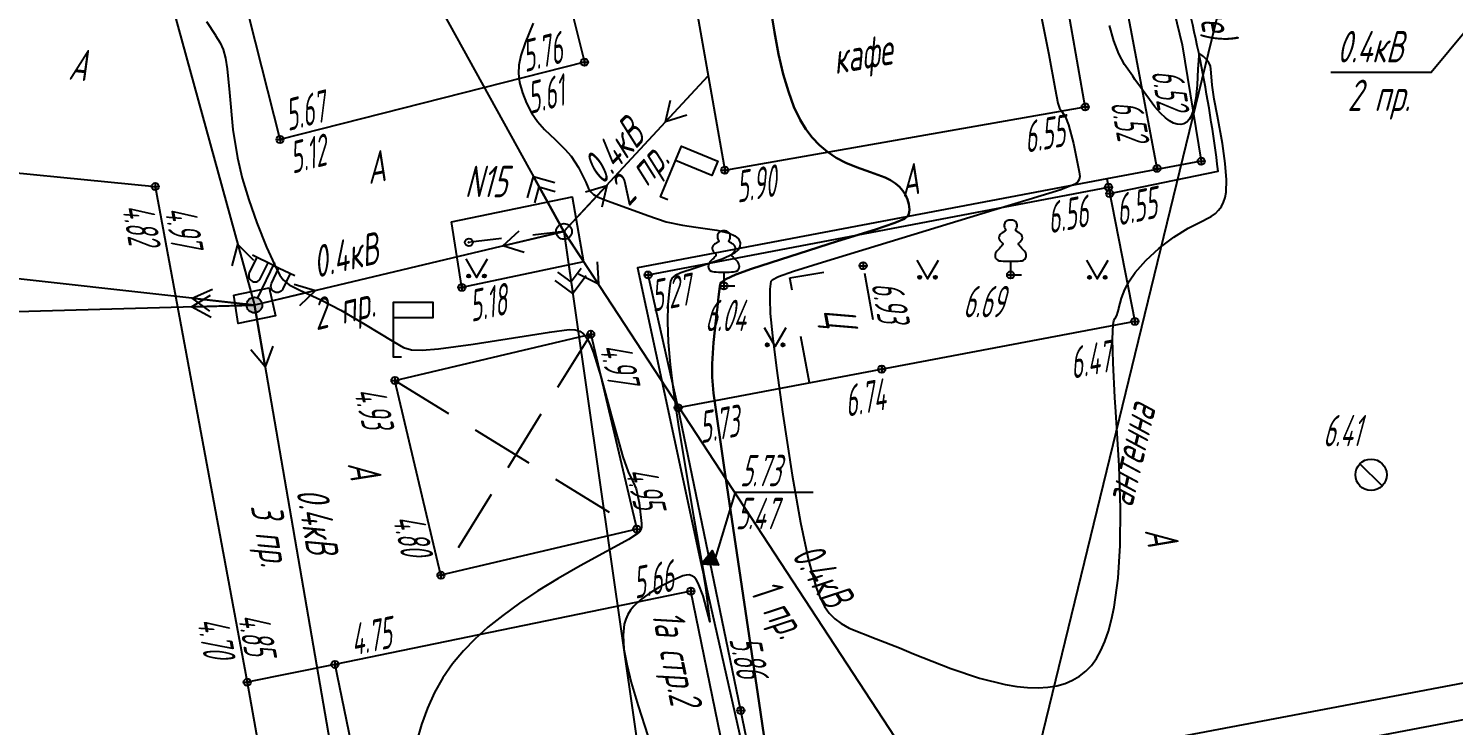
# Model space of a CAD drawing. Extents: x 1233805 to 1234355, y 654698 to 655114.
# Drawn here: x 1234054.18 to 1234099.55, y 654959.4 to 654981.59 of the extents above; entities that cross this region are included whole.
import ezdxf

# ---------------------------------------------------------------- set-up
doc = ezdxf.new("R2010")
doc.units = 0
for name, pattern in [('ИИDash_10_10', [2, 1, -1]), ('ИИDash_15_15', [3, 1.5, -1.5]), ('ИИDash_20_10', [3, 2, -1])]:
    doc.linetypes.add(name, pattern=pattern)
for name, color, linetype, lineweight in [('ИИ_ГОРИЗОНТАЛИ_ОСН', 32, 'Continuous', 25), ('ИИ_ГОРИЗОНТАЛИ_УТОЛЩ', 32, 'Continuous', 30), ('ИИ_ДОРОГИ_АД', 7, 'Continuous', 25), ('ИИ_КАБЕЛЬ_СВЯЗИ', 212, 'Continuous', 25), ('ИИ_ЛЭП_ВН', 250, 'Continuous', 25), ('ИИ_ЛЭП_НН', 250, 'Continuous', 25), ('ИИ_ОГРАДЫ', 7, 'Continuous', 25), ('ИИ_ОТМЕТКИ', 7, 'Continuous', 25), ('ИИ_СООРУЖЕНИЕ', 7, 'Continuous', 25), ('ИИ_СТРОЕНИЕ', 7, 'Continuous', 25), ('ИИ_ТРУБОПРОВОДЫ', 7, 'Continuous', 25), ('ИИ_УГОДЬЯ', 7, 'Continuous', 25), ('ИИ_ЭЛЕКТРОКАБЕЛЬ_НН', 240, 'Continuous', 25)]:
    doc.layers.add(name, color=color, linetype=linetype, lineweight=lineweight)
doc.styles.add('VNIPISIMPLEXCUR', font='simplex.shx', dxfattribs={"width": 0.8, "oblique": 15})
doc.styles.add('ГОСТ 2.304 КУРСИВ', font='cs_gost2304.shx', dxfattribs={"oblique": 15})
doc.linetypes.add('ИИ051193', pattern='A,4,-2,[22,3dservice.shx,S=1,R=0,X=0,Y=0],8,[22,3dservice.shx,S=1,R=180,X=0,Y=0],-2,4', length=20)
doc.linetypes.add('ИИ05133', pattern='A,4,[4,3dservice.shx,S=0.7,R=0,X=0,Y=0],4,-2', length=10)
doc.linetypes.add('ИИ052801П', pattern='A,2,[39,3dservice.shx,S=0.8,R=0,X=0,Y=0],2', length=4)
doc.linetypes.add('ИИ054742_3', pattern='A,2,-0.5,[4,3dservice.shx,S=1,R=0,X=0,Y=0],-0.5,2', length=5)

# ---------------------------------------------------------------- blocks, each defined once
blk = doc.blocks.new('ИИ053881')
at = {"color": 0, "linetype": 'Continuous', "lineweight": 25}
blk.add_lwpolyline([(0, 0.875), (0.129, 0.876), (0.342, 0.878), (0.479, 0.882), (0.614, 0.891), (0.726, 0.907), (0.816, 0.94), (0.906, 1), (0.956, 1.071), (0.983, 1.151), (0.991, 1.231), (0.986, 1.295), (0.963, 1.379), (0.932, 1.445), (0.884, 1.516), (0.798, 1.61), (0.719, 1.692), (0.646, 1.766), (0.575, 1.842), (0.536, 1.889), (0.511, 1.929), (0.501, 1.967), (0.504, 1.992), (0.518, 2.017), (0.545, 2.049), (0.608, 2.115), (0.679, 2.198), (0.732, 2.29), (0.745, 2.372), (0.736, 2.444), (0.709, 2.515), (0.672, 2.575), (0.633, 2.617), (0.596, 2.646), (0.548, 2.678), (0.495, 2.709), (0.408, 2.76), (0.363, 2.789), (0.336, 2.812), (0.324, 2.831), (0.321, 2.846), (0.325, 2.865), (0.335, 2.89), (0.353, 2.928), (0.372, 2.968), (0.4, 3.034), (0.413, 3.103), (0.412, 3.19), (0.398, 3.247), (0.363, 3.319), (0.32, 3.377), (0.284, 3.414), (0.246, 3.444), (0.181, 3.476), (0.125, 3.489), (0.07, 3.496), (0, 3.5), (-0.07, 3.496), (-0.125, 3.489), (-0.181, 3.476), (-0.246, 3.444), (-0.284, 3.414), (-0.32, 3.377), (-0.363, 3.319), (-0.398, 3.247), (-0.412, 3.19), (-0.413, 3.103), (-0.4, 3.034), (-0.372, 2.968), (-0.353, 2.928), (-0.335, 2.89), (-0.325, 2.865), (-0.321, 2.846), (-0.324, 2.831), (-0.336, 2.812), (-0.363, 2.789), (-0.408, 2.76), (-0.495, 2.709), (-0.548, 2.678), (-0.596, 2.646), (-0.633, 2.617), (-0.672, 2.575), (-0.709, 2.515), (-0.736, 2.444), (-0.745, 2.372), (-0.732, 2.29), (-0.679, 2.198), (-0.608, 2.115), (-0.545, 2.049), (-0.518, 2.017), (-0.504, 1.992), (-0.501, 1.967), (-0.511, 1.929), (-0.536, 1.889), (-0.575, 1.842), (-0.646, 1.766), (-0.719, 1.692), (-0.798, 1.61), (-0.884, 1.516), (-0.932, 1.445), (-0.963, 1.379), (-0.986, 1.295), (-0.991, 1.231), (-0.983, 1.151), (-0.956, 1.071), (-0.906, 1), (-0.816, 0.94), (-0.726, 0.907), (-0.614, 0.891), (-0.479, 0.882), (-0.342, 0.878), (-0.129, 0.876)], close=True, dxfattribs=at)
blk.add_lwpolyline([(0, 0.875), (0, 0), (0.7, 0)], dxfattribs=at)
blk = doc.blocks.new('ИИ05416')
at = {"linetype": 'Continuous', "lineweight": 25}
h = blk.add_hatch(color=0, dxfattribs=at)
edge = h.paths.add_edge_path()
edge.add_arc((-0.5, 0.1), 0.1, 0, 360)
h = blk.add_hatch(color=0, dxfattribs=at)
edge = h.paths.add_edge_path()
edge.add_arc((0.5, 0.1), 0.1, 0, 360)
at = {"color": 0, "linetype": 'Continuous', "lineweight": 25}
blk.add_lwpolyline([(-0.693, 1.2), (0, 0), (0.693, 1.2)], dxfattribs=at)
for centre in [(-0.5, 0.1), (0.5, 0.1)]:
    blk.add_circle(centre, 0.1, dxfattribs=at)
blk = doc.blocks.new('ИИ051081')
at = {"linetype": 'Continuous', "lineweight": 25}
blk.add_hatch(color=0, dxfattribs=at).paths.add_polyline_path([(-0.05, 0, 1), (0.05, 0, 1)])
at = {"color": 0, "linetype": 'Continuous', "lineweight": 25}
for radius in [0.5, 0.05]:
    blk.add_circle((0, 0), radius, dxfattribs=at)
blk = doc.blocks.new('ИИ051141')
at = {"color": 0, "linetype": 'Continuous', "lineweight": 25, "flags": 128}
for points in [[(3, 1), (4, 0), (3, -1)], [(0, 0), (4, 0)], [(2.5, 0.75), (3.25, 0), (2.5, -0.75)]]:
    blk.add_lwpolyline(points, dxfattribs=at)
blk = doc.blocks.new('ИИ0511014')
at = {"linetype": 'Continuous'}
h = blk.add_hatch(color=0, dxfattribs=at)
edge = h.paths.add_edge_path()
edge.add_arc((0, 0), 0.5, 0, 360)
at = {"color": 0, "linetype": 'Continuous', "flags": 128}
for points in [[(0, 2.806), (-1.5, 2.806)], [(-1.184, 2.806), (-1.184, 1.706), (-1.174, 1.617), (-1.144, 1.532), (-1.096, 1.456), (-1.033, 1.393), (-0.957, 1.345), (-0.873, 1.316), (-0.784, 1.306), (-0.695, 1.316), (-0.61, 1.345), (-0.534, 1.393), (-0.471, 1.456), (-0.423, 1.532), (-0.394, 1.617), (-0.384, 1.706), (-0.384, 2.806)], [(0, 0.5), (0, 3)], [(0, 2.806), (1.5, 2.806)], [(1.184, 2.806), (1.184, 1.706), (1.174, 1.617), (1.144, 1.532), (1.096, 1.456), (1.033, 1.393), (0.957, 1.345), (0.873, 1.316), (0.784, 1.306), (0.695, 1.316), (0.61, 1.345), (0.534, 1.393), (0.471, 1.456), (0.423, 1.532), (0.394, 1.617), (0.384, 1.706), (0.384, 2.806)]]:
    blk.add_lwpolyline(points, dxfattribs=at)
at = {"color": 0, "linetype": 'Continuous'}
blk.add_circle((0, 0), 0.5, dxfattribs=at)
blk = doc.blocks.new('ИИ051144')
at = {"color": 0, "linetype": 'Continuous', "lineweight": 25, "flags": 128}
for points in [[(4, 0), (0, 0)], [(2.775, 0.707), (4, 0), (2.775, -0.707)]]:
    blk.add_lwpolyline(points, dxfattribs=at)
blk = doc.blocks.new('ИИ052091')
at = {"color": 0, "linetype": 'Continuous', "lineweight": 25}
blk.add_lwpolyline([(0.5, 0), (0, 0), (0, 3.5), (2.5, 3.5), (2.5, 2.5), (0, 2.5)], dxfattribs=at)
blk = doc.blocks.new('ИИ051171')
at = {"color": 0, "linetype": 'Continuous', "lineweight": 25, "flags": 128}
blk.add_lwpolyline([(0.707, -0.707), (-0.707, 0.707)], dxfattribs=at)
at = {"color": 0, "linetype": 'Continuous', "lineweight": 25}
blk.add_circle((0, 0), 1, dxfattribs=at)
at = {"color": 0, "linetype": 'Continuous', "style": 'VNIPISIMPLEXCUR', "oblique": 15, "width": 0.8}
for tag, p in [('NUMBER', (1.7, -1)), ('HATCH', (1.7, -4.4)), ('HEIGHT', (1.7, -7.8)), ('TOP1', (1.7, -11.2)), ('TOP2', (1.7, -14.6)), ('TOP3', (1.7, -18)), ('TOP4', (1.7, -21.4)), ('TOP5', (1.7, -24.8)), ('BOTTOM', (1.7, -28.2))]:
    blk.add_attdef(tag, p, '', height=2, dxfattribs=at)
blk = doc.blocks.new('PICKET')
at = {"color": 0, "linetype": 'Continuous', "lineweight": 25}
for p, q in [((-0.23, 0), (0.23, 0)), ((0, 0.23), (0, -0.23))]:
    blk.add_line(p, q, dxfattribs=at)
blk.add_circle((0, 0), 0.23, dxfattribs=at)
at = {"color": 0, "linetype": 'Continuous', "style": 'VNIPISIMPLEXCUR', "oblique": 15, "width": 0.8}
blk.add_attdef('OTMETKA', (1.25, 0.3), '', height=2, dxfattribs=at)
at = {"color": 8, "linetype": 'Continuous', "style": 'VNIPISIMPLEXCUR', "oblique": 15, "width": 0.8, "flags": 1}
blk.add_attdef('NOMER', (1.25, -2.7), '', height=2, dxfattribs=at)
blk = doc.blocks.new('ИИ05280')
at = {"linetype": 'Continuous'}
blk.add_hatch(color=0, dxfattribs=at).paths.add_polyline_path([(0.5, 1), (-0.531, 1), (0, 0)])
at = {"color": 0, "linetype": 'Continuous'}
blk.add_lwpolyline([(0, 0), (-0.531, 1), (0.5, 1), (0, 0)], dxfattribs=at)
at = {"color": 0, "linetype": 'Continuous', "style": 'VNIPISIMPLEXCUR', "oblique": 15, "width": 0.8}
for tag, p in [('TOP', (1.705, 4.427)), ('FOUNDATION', (1.705, 0.998))]:
    blk.add_attdef(tag, p, '', height=2, dxfattribs=at)
blk = doc.blocks.new('*U189')
at = {"color": 0, "linetype": 'ByBlock', "lineweight": -2}
for points in [[(0, 0), (1.29, 4.184)], [(1.29, 4.184), (6.235, 4.184)]]:
    blk.add_lwpolyline(points, dxfattribs=at)

msp = doc.modelspace()

# ---------------------------------------------------------------- linework, layer by layer
at = {"layer": 'ИИ_ГОРИЗОНТАЛИ_ОСН', "flags": 128}
for points, elevation in [([(1234085.656, 654985.789), (1234086.664, 654980.758), (1234086.869, 654979.654), (1234086.953, 654979.212), (1234087.003, 654979.048), (1234087.075, 654978.943), (1234087.192, 654978.767), (1234087.29, 654978.523), (1234087.444, 654977.925), (1234087.624, 654977.02), (1234087.645, 654976.869), (1234087.631, 654976.776), (1234087.577, 654976.697), (1234087.473, 654976.624), (1234087.05, 654976.453), (1234086.037, 654976.138), (1234084.912, 654975.798), (1234079.458, 654974.139), (1234078.528, 654973.845), (1234078.052, 654973.677), (1234077.851, 654973.572), (1234077.815, 654973.528), (1234077.801, 654973.467), (1234077.801, 654973.466), (1234077.799, 654973.452), (1234077.784, 654973.285), (1234077.776, 654972.983), (1234077.795, 654972.51), (1234077.862, 654971.805), (1234077.99, 654970.773), (1234078.195, 654969.304), (1234078.195, 654969.304), (1234078.488, 654967.37), (1234078.754, 654965.855), (1234079.01, 654964.66), (1234079.255, 654963.793), (1234079.384, 654963.457), (1234079.52, 654963.189), (1234079.672, 654962.971), (1234079.849, 654962.79), (1234080.053, 654962.64), (1234080.309, 654962.499), (1234081.162, 654962.152), (1234081.906, 654961.864), (1234082.357, 654961.68), (1234083.546, 654961.209), (1234084.459, 654960.902), (1234085.273, 654960.698), (1234085.642, 654960.637), (1234085.988, 654960.601), (1234086.319, 654960.593), (1234086.628, 654960.612), (1234086.914, 654960.658), (1234087.179, 654960.733), (1234087.421, 654960.835), (1234087.641, 654960.965), (1234087.84, 654961.122), (1234088.017, 654961.308), (1234088.176, 654961.527), (1234088.32, 654961.782), (1234088.449, 654962.073), (1234088.564, 654962.401), (1234088.663, 654962.766), (1234088.748, 654963.167), (1234088.873, 654964.081), (1234088.939, 654965.123), (1234088.949, 654966.319), (1234088.905, 654967.664), (1234088.799, 654969.381), (1234088.768, 654969.842), (1234088.706, 654970.937), (1234088.686, 654971.711), (1234088.706, 654972.164), (1234088.73, 654972.282), (1234088.769, 654972.348), (1234088.77, 654972.349), (1234088.833, 654972.448), (1234088.889, 654972.666), (1234088.893, 654972.682), (1234088.974, 654972.997), (1234089.083, 654973.278), (1234089.229, 654973.553), (1234089.414, 654973.819), (1234089.751, 654974.2), (1234090.176, 654974.59), (1234090.642, 654974.945), (1234091.098, 654975.228), (1234091.436, 654975.396), (1234091.834, 654975.605), (1234091.964, 654975.699), (1234092.07, 654975.801), (1234092.158, 654975.919), (1234092.226, 654976.054), (1234092.275, 654976.206), (1234092.307, 654976.379), (1234092.321, 654976.773), (1234092.282, 654977.288), (1234092.191, 654977.922), (1234092.032, 654978.794), (1234091.932, 654979.331), (1234091.865, 654979.786), (1234091.835, 654980.176), (1234091.806, 654980.399), (1234091.758, 654980.495), (1234091.683, 654980.596), (1234091.587, 654980.694), (1234091.499, 654980.758), (1234091.456, 654980.766), (1234091.434, 654980.727), (1234091.415, 654980.416), (1234091.412, 654980.307), (1234091.389, 654979.784), (1234091.346, 654979.366), (1234091.283, 654979.035), (1234091.198, 654978.795), (1234091.132, 654978.685), (1234091.053, 654978.604), (1234090.962, 654978.552), (1234090.861, 654978.53), (1234090.749, 654978.538), (1234090.63, 654978.576), (1234090.504, 654978.644), (1234090.375, 654978.74), (1234090.214, 654978.893), (1234090.038, 654979.096), (1234089.58, 654979.719), (1234089.404, 654979.967), (1234089.335, 654980.063), (1234089.075, 654980.442), (1234088.893, 654980.782), (1234088.733, 654981.188), (1234088.591, 654981.679)], 6.5), ([(1234059.849, 654981.806), (1234060.126, 654981.371), (1234060.132, 654981.362), (1234060.277, 654981.132), (1234060.373, 654980.912), (1234060.448, 654980.638), (1234060.505, 654980.297), (1234060.574, 654979.547), (1234060.685, 654978.374), (1234060.83, 654977.467), (1234060.983, 654976.824), (1234061.189, 654976.134), (1234061.446, 654975.402), (1234061.756, 654974.625), (1234062.068, 654973.932), (1234062.182, 654973.729), (1234062.288, 654973.584), (1234062.472, 654973.427), (1234062.815, 654973.259), (1234062.818, 654973.258), (1234063.489, 654972.943), (1234064.116, 654972.615), (1234064.844, 654972.195), (1234065.805, 654971.61), (1234065.807, 654971.609), (1234066.12, 654971.433), (1234066.371, 654971.359), (1234066.709, 654971.345), (1234067.231, 654971.389), (1234068.338, 654971.541), (1234070.161, 654971.827), (1234070.76, 654971.922), (1234071.396, 654972), (1234071.581, 654971.989), (1234071.726, 654971.945), (1234071.848, 654971.861), (1234071.955, 654971.728), (1234072.055, 654971.535), (1234072.163, 654971.256), (1234072.396, 654970.509), (1234072.742, 654969.249), (1234073.104, 654967.946), (1234073.271, 654967.467), (1234073.431, 654967.144), (1234073.529, 654966.934), (1234073.62, 654966.48), (1234073.69, 654965.824), (1234073.692, 654965.711), (1234073.675, 654965.635), (1234073.634, 654965.566), (1234073.561, 654965.496), (1234073.277, 654965.313), (1234072.6, 654964.944), (1234072.577, 654964.932), (1234071.737, 654964.475), (1234071.041, 654964.075), (1234070.398, 654963.679), (1234069.814, 654963.291), (1234069.28, 654962.903), (1234068.803, 654962.521), (1234068.384, 654962.144), (1234068.022, 654961.773), (1234067.678, 654961.357), (1234067.372, 654960.913), (1234067.104, 654960.443), (1234066.875, 654959.946), (1234066.686, 654959.424), (1234066.535, 654958.877)], 5), ([(1234070.246, 654981.757), (1234069.988, 654981.128), (1234069.855, 654980.731), (1234069.787, 654980.422), (1234069.774, 654980.153), (1234069.813, 654979.867), (1234069.905, 654979.533), (1234070.034, 654979.206), (1234070.196, 654978.902), (1234070.386, 654978.627), (1234070.608, 654978.374), (1234070.943, 654978.047), (1234071.251, 654977.745), (1234071.452, 654977.519), (1234071.69, 654977.163), (1234071.918, 654976.695), (1234072, 654976.515), (1234072.079, 654976.384), (1234072.167, 654976.298), (1234072.291, 654976.229), (1234072.529, 654976.136), (1234073.899, 654975.628), (1234074.483, 654975.431), (1234074.998, 654975.322), (1234075.424, 654975.261), (1234076.09, 654975.162), (1234076.482, 654975.068), (1234076.666, 654974.985), (1234076.785, 654974.885), (1234076.837, 654974.766), (1234076.821, 654974.632), (1234076.761, 654974.528), (1234076.657, 654974.435), (1234076.495, 654974.343), (1234076.26, 654974.243), (1234075.37, 654973.94), (1234074.95, 654973.803), (1234074.761, 654973.727), (1234074.669, 654973.653), (1234074.621, 654973.543), (1234074.585, 654973.317), (1234074.536, 654972.799), (1234074.524, 654972.242), (1234074.547, 654971.603), (1234074.607, 654970.887), (1234074.713, 654970.007), (1234074.871, 654968.913), (1234075.347, 654966.06), (1234075.681, 654964.218), (1234075.785, 654963.687), (1234075.798, 654963.623), (1234075.801, 654963.605), (1234075.802, 654963.6), (1234075.803, 654963.597)], 5.5), ([(1234075.673, 654964.169), (1234075.727, 654963.791), (1234075.868, 654962.695), (1234075.823, 654962.873), (1234075.655, 654963.527), (1234075.502, 654963.932), (1234075.438, 654964.039), (1234075.369, 654964.116), (1234075.294, 654964.165), (1234075.211, 654964.188), (1234075.119, 654964.187), (1234075.011, 654964.162), (1234074.7, 654964.027), (1234074.281, 654963.81), (1234073.938, 654963.601), (1234073.66, 654963.396), (1234073.447, 654963.195), (1234073.341, 654963.063), (1234073.256, 654962.926), (1234073.192, 654962.78), (1234073.145, 654962.623), (1234073.106, 654962.267), (1234073.136, 654961.831), (1234073.222, 654961.348), (1234073.368, 654960.76), (1234073.585, 654960.026), (1234073.895, 654959.068)], 5.5)]:
    msp.add_lwpolyline(points, dxfattribs=dict(at, elevation=elevation))
at = {"layer": 'ИИ_ГОРИЗОНТАЛИ_УТОЛЩ', "elevation": 6, "flags": 128}
msp.add_lwpolyline([(1234077.805, 654982.241), (1234077.924, 654981.466), (1234078.056, 654980.768), (1234078.205, 654980.135), (1234078.369, 654979.576), (1234078.547, 654979.092), (1234078.741, 654978.683), (1234078.922, 654978.383), (1234079.128, 654978.112), (1234079.358, 654977.871), (1234079.614, 654977.657), (1234079.89, 654977.473), (1234080.196, 654977.311), (1234080.535, 654977.167), (1234080.98, 654977.012), (1234081.447, 654976.842), (1234081.623, 654976.755), (1234081.777, 654976.655), (1234081.908, 654976.544), (1234082.017, 654976.422), (1234082.103, 654976.289), (1234082.166, 654976.145), (1234082.206, 654975.991), (1234082.223, 654975.826), (1234082.219, 654975.724), (1234082.195, 654975.651), (1234082.145, 654975.588), (1234082.063, 654975.529), (1234081.761, 654975.395), (1234081.148, 654975.19), (1234079.934, 654974.811), (1234077.198, 654973.939), (1234076.694, 654973.753), (1234076.381, 654973.61), (1234076.23, 654973.498), (1234076.198, 654973.444), (1234076.184, 654973.375), (1234076.147, 654973.048), (1234076.099, 654972.623), (1234076.094, 654972.578), (1234075.991, 654971.59), (1234075.943, 654970.906), (1234075.943, 654970.489), (1234075.989, 654969.976), (1234076.333, 654967.534), (1234077.439, 654960.11), (1234077.795, 654957.726)], dxfattribs=at)
at = {"layer": 'ИИ_ДОРОГИ_АД', "flags": 128}
for points in [[(1234090.109, 654977.133), (1234087.279, 654992.164), (1234072.975, 654989.428), (1234071.765, 654988.75), (1234070.79, 654987.406), (1234070.511, 654986), (1234071.876, 654980.513), (1234062.184, 654978.053), (1234061.217, 654981.9), (1234060.658, 654982.648), (1234059.954, 654983.292), (1234059.017, 654983.836), (1234058.092, 654984.212), (1234057.148, 654984.454), (1234054.288, 654984.002), (1234052.478, 654983.032)], [(1234051.313, 654977.24), (1234058.212, 654976.553), (1234061.141, 654960.773), (1234062.243, 654954.57), (1234064.724, 654941.599), (1234069.302, 654917.002)], [(1234063.933, 654961.34), (1234061.141, 654960.773)]]:
    msp.add_lwpolyline(points, dxfattribs=at)
for points in [[(1234067.642, 654975.43), (1234071.487, 654976.231), (1234071.852, 654974.16), (1234067.975, 654973.345)], [(1234060.711, 654973.097), (1234061.84, 654973.33), (1234062.044, 654972.435), (1234060.848, 654972.192)]]:
    msp.add_lwpolyline(points, close=True, dxfattribs=at)
at = {"layer": 'ИИ_ДОРОГИ_АД', "linetype": 'ИИDash_15_15', "flags": 128}
msp.add_lwpolyline([(1234079.047, 654970.305), (1234078.417, 654973.646), (1234080.749, 654974.034), (1234081.341, 654970.739)], dxfattribs=at)
at = {"layer": 'ИИ_КАБЕЛЬ_СВЯЗИ', "linetype": 'ИИ05133', "flags": 128}
msp.add_lwpolyline([(1234109.138, 655093.38), (1234134.289, 654966.125), (1234093.444, 654958.357)], dxfattribs=at)
at = {"layer": 'ИИ_ЛЭП_ВН', "elevation": -11.67, "flags": 128}
msp.add_lwpolyline([(1234018.974, 655086.689), (1234017.695, 655058.052), (1234015.433, 655015.566), (1234050.337, 655012.908), (1234071.226, 654975.124), (1234078.323, 654925.625), (1234104.321, 654887.734)], dxfattribs=at)
at = {"layer": 'ИИ_ЛЭП_ВН', "linetype": 'ИИDash_10_10', "elevation": -11.67, "flags": 128}
msp.add_lwpolyline([(1234071.226, 654975.124), (1234068.198, 654974.777)], dxfattribs=at)
at = {"layer": 'ИИ_ЛЭП_НН', "elevation": -11.67, "flags": 128}
for points in [[(1234050.337, 655012.908), (1234061.37, 654972.781)], [(1234071.226, 654975.124), (1234075.818, 654980.08)], [(1234061.37, 654972.781), (1234030.227, 654976.243), (1234018.559, 654935.947), (1234028.293, 654912.019), (1234049.686, 654891.724), (1234060.293, 654840.339)], [(1234071.226, 654975.124), (1234061.37, 654972.781)], [(1234071.226, 654975.124), (1234085.02, 654954.048)], [(1234061.37, 654972.781), (1234027.305, 654971.825), (1234018.559, 654935.947)], [(1234061.37, 654972.781), (1234066.385, 654943.719), (1234071.329, 654914.814), (1234077.199, 654872.039), (1234085.76, 654846.358), (1234090.839, 654812.015), (1234093.371, 654773.568), (1234096.033, 654741.241), (1234098.037, 654708.982), (1234098.255, 654706.63)]]:
    msp.add_lwpolyline(points, dxfattribs=at)
at = {"layer": 'ИИ_ЛЭП_НН'}
msp.add_lwpolyline([(1234100.608, 654982.322), (1234098.84, 654980.19), (1234095.642, 654980.19)], dxfattribs=at)
at = {"layer": 'ИИ_ОГРАДЫ', "linetype": 'ИИ054742_3', "flags": 128}
msp.add_lwpolyline([(1234074.86, 654969.514), (1234073.904, 654973.739), (1234088.562, 654976.531), (1234089.402, 654972.262)], close=True, dxfattribs=at)
msp.add_lwpolyline([(1234095.177, 654920.642), (1234092.431, 654920.045), (1234084.571, 654922.567), (1234074.86, 654969.514)], dxfattribs=at)
at = {"layer": 'ИИ_СООРУЖЕНИЕ', "elevation": -11.67, "flags": 128}
msp.add_lwpolyline([(1234095.587, 654996.616), (1234084.342, 654950.43)], dxfattribs=at)
at = {"layer": 'ИИ_СООРУЖЕНИЕ', "flags": 128}
msp.add_lwpolyline([(1234088.655, 654991.495), (1234089.875, 654984.331), (1234090.218, 654983.924), (1234090.911, 654981.067), (1234091.515, 654977.36), (1234088.509, 654976.804), (1234088.601, 654976.33), (1234092.055, 654977.046, 0.036725), (1234090.642, 654984.098), (1234090.229, 654984.548), (1234089.071, 654991.574)], format="xyb", close=True, dxfattribs=at)
at = {"layer": 'ИИ_СООРУЖЕНИЕ', "linetype": 'ИИ052801П', "flags": 128}
msp.add_lwpolyline([(1234088.509, 654976.804), (1234073.571, 654973.962), (1234075.591, 654964.53), (1234077.54, 654955.941), (1234080.874, 654938.572), (1234084.345, 654922.404), (1234085.952, 654921.789), (1234092.434, 654919.781), (1234095.244, 654920.427)], dxfattribs=at)
at = {"layer": 'ИИ_СООРУЖЕНИЕ'}
msp.add_lwpolyline([(1234065.845, 654970.38), (1234072.076, 654971.851), (1234073.541, 654965.651), (1234067.309, 654964.179)], close=True, dxfattribs=at)
at = {"layer": 'ИИ_СООРУЖЕНИЕ', "linetype": 'ИИDash_20_10'}
for points in [[(1234072.076, 654971.851), (1234067.309, 654964.179)], [(1234065.845, 654970.38), (1234073.541, 654965.651)]]:
    msp.add_lwpolyline(points, dxfattribs=at)
at = {"layer": 'ИИ_СТРОЕНИЕ'}
for points in [[(1234074.928, 654985.155), (1234076.345, 654977.074), (1234087.822, 654979.087), (1234086.404, 654987.168)], [(1234063.933, 654961.34), (1234064.961, 654956.341), (1234065.521, 654953.619), (1234067.369, 654944.631), (1234072.835, 654945.755), (1234071.293, 654953.25), (1234077.158, 654954.456), (1234075.263, 654963.671)]]:
    msp.add_lwpolyline(points, close=True, dxfattribs=at)
at = {"layer": 'ИИ_ЭЛЕКТРОКАБЕЛЬ_НН', "linetype": 'ИИ051193', "flags": 128}
msp.add_lwpolyline([(1234104.61, 654961.649), (1234100.861, 654960.938), (1234079.852, 654956.955), (1234081.572, 654952.353), (1234084.28, 654952.888), (1234085.233, 654953.068)], dxfattribs=at)

# ---------------------------------------------------------------- block references
at = {"layer": 'ИИ_ДОРОГИ_АД', "xscale": 0.5, "yscale": 0.5, "zscale": 0.5, "rotation": 337.6420195698519}
msp.add_blockref('ИИ052091', (1234074.303, 654976.223, -11.67), dxfattribs=at)
at = {"layer": 'ИИ_ДОРОГИ_АД', "xscale": 0.5, "yscale": 0.5, "zscale": 0.5}
msp.add_blockref('ИИ052091', (1234065.802, 654971.125, -11.67), dxfattribs=at)
at = {"layer": 'ИИ_ЛЭП_ВН'}
for xscale, yscale, zscale, rotation in [(0.4999999999999998, 0.4999999999999998, 0.4999999999999998, 118.9361718505442), (0.5, 0.5, 0.5, 278.1596250579025)]:
    msp.add_blockref('ИИ051141', (1234071.226, 654975.124, -11.67), dxfattribs=dict(at, xscale=xscale, yscale=yscale, zscale=zscale, rotation=rotation))
for p, xscale, yscale, zscale in [((1234071.226, 654975.124, -11.67), 0.5, 0.5, 0.5), ((1234068.198, 654974.777, -11.67), 0.25, 0.25, 0.25)]:
    msp.add_blockref('ИИ051081', p, dxfattribs=dict(at, xscale=xscale, yscale=yscale, zscale=zscale))
at = {"layer": 'ИИ_ЛЭП_НН'}
for name, p, xscale, yscale, zscale, rotation in [('ИИ051144', (1234075.818, 654980.08, -11.67), 0.4999999999999994, 0.4999999999999994, 0.4999999999999994, 227.1816602242042), ('ИИ051144', (1234071.226, 654975.124, -11.67), 0.4999999999999996, 0.4999999999999996, 0.4999999999999996, 47.1816602226497), ('ИИ051144', (1234071.226, 654975.124, -11.67), 0.4999999999999996, 0.4999999999999996, 0.4999999999999996, 193.3712489200963), ('ИИ051144', (1234071.226, 654975.124, -11.67), 0.4999999999999996, 0.4999999999999996, 0.4999999999999996, 303.2036416909903), ('ИИ051144', (1234061.37, 654972.781, -11.67), 0.4999999999999992, 0.4999999999999992, 0.4999999999999992, 105.3740579360179), ('ИИ0511014', (1234061.37, 654972.781, -11.67), 0.4999999999999997, 0.4999999999999997, 0.4999999999999997, 334.2678646411452), ('ИИ051144', (1234061.37, 654972.781, -11.67), 0.4999999999999992, 0.4999999999999992, 0.4999999999999992, 173.6571965145211), ('ИИ051144', (1234061.37, 654972.781, -11.67), 0.4999999999999996, 0.4999999999999996, 0.4999999999999996, 13.3712489213775), ('ИИ051144', (1234061.37, 654972.781, -11.67), 0.4999999999999997, 0.4999999999999997, 0.4999999999999997, 181.6079065303794), ('ИИ051144', (1234061.37, 654972.781, -11.67), 0.4999999999999992, 0.4999999999999992, 0.4999999999999992, 279.7905067464928)]:
    msp.add_blockref(name, p, dxfattribs=dict(at, xscale=xscale, yscale=yscale, zscale=zscale, rotation=rotation))
at = {"layer": 'ИИ_ОТМЕТКИ'}
ref = msp.add_blockref('PICKET', (1234071.876, 654980.513, 5.608), dxfattribs=dict(at, xscale=0.5, yscale=0.5, zscale=0.5))
ref.add_attrib('OTMETKA', '5.61', (1234070.153, 654978.861, 5.608), dxfattribs={"layer": '0', "color": 0, "linetype": 'Continuous', "height": 1, "rotation": 14.2407, "style": 'ГОСТ 2.304 КУРСИВ', "oblique": 15, "width": 0.65})
ref = msp.add_blockref('PICKET', (1234091.515, 654977.36, 6.518), dxfattribs=dict(at, xscale=0.5, yscale=0.5, zscale=0.5))
ref.add_attrib('OTMETKA', '6.52', (1234089.927, 654980.214, 6.518), dxfattribs={"layer": '0', "color": 0, "linetype": 'Continuous', "height": 1, "rotation": 279.2479, "style": 'ГОСТ 2.304 КУРСИВ', "oblique": 15, "width": 0.65})
ref = msp.add_blockref('PICKET', (1234087.822, 654979.087, 6.546), dxfattribs=dict(at, xscale=0.5, yscale=0.5, zscale=0.5))
ref.add_attrib('OTMETKA', '6.55', (1234085.938, 654977.622, 6.546), dxfattribs={"layer": '0', "color": 0, "linetype": 'Continuous', "height": 1, "rotation": 9.9495, "style": 'ГОСТ 2.304 КУРСИВ', "oblique": 15, "width": 0.65})
ref = msp.add_blockref('PICKET', (1234090.109, 654977.133, 6.524), dxfattribs=dict(at, xscale=0.5, yscale=0.5, zscale=0.5))
ref.add_attrib('OTMETKA', '6.52', (1234088.625, 654979.213, 6.524), dxfattribs={"layer": '0', "color": 0, "linetype": 'Continuous', "height": 1, "rotation": 280.6639, "style": 'ГОСТ 2.304 КУРСИВ', "oblique": 15, "width": 0.65})
ref = msp.add_blockref('PICKET', (1234062.184, 654978.053, 5.118), dxfattribs=dict(at, xscale=0.5, yscale=0.5, zscale=0.5))
ref.add_attrib('OTMETKA', '5.12', (1234062.588, 654976.958, 5.118), dxfattribs={"layer": '0', "color": 0, "linetype": 'Continuous', "height": 1, "rotation": 14.2407, "style": 'ГОСТ 2.304 КУРСИВ', "oblique": 15, "width": 0.65})
ref = msp.add_blockref('PICKET', (1234076.345, 654977.074, 5.895), dxfattribs=dict(at, xscale=0.5, yscale=0.5, zscale=0.5))
ref.add_attrib('OTMETKA', '5.90', (1234076.757, 654976.036, 5.895), dxfattribs={"layer": '0', "color": 0, "linetype": 'Continuous', "height": 1, "rotation": 9.9495, "style": 'ГОСТ 2.304 КУРСИВ', "oblique": 15, "width": 0.65})
ref = msp.add_blockref('PICKET', (1234058.212, 654976.553, 4.816), dxfattribs=dict(at, xscale=0.5, yscale=0.5, zscale=0.5))
ref.add_attrib('OTMETKA', '4.82', (1234057.144, 654975.922, 4.816), dxfattribs={"layer": '0', "color": 0, "linetype": 'Continuous', "height": 1, "rotation": 280.5155, "style": 'ГОСТ 2.304 КУРСИВ', "oblique": 15, "width": 0.65})
ref = msp.add_blockref('PICKET', (1234088.562, 654976.531, 6.558), dxfattribs=dict(at, xscale=0.5, yscale=0.5, zscale=0.5))
ref.add_attrib('OTMETKA', '6.56', (1234086.684, 654975.052, 6.558), dxfattribs={"layer": '0', "color": 0, "linetype": 'Continuous', "height": 1, "rotation": 10.7834, "style": 'ГОСТ 2.304 КУРСИВ', "oblique": 15, "width": 0.65})
ref = msp.add_blockref('PICKET', (1234088.601, 654976.33, 6.551), dxfattribs=dict(at, xscale=0.5, yscale=0.5, zscale=0.5))
ref.add_attrib('OTMETKA', '6.55', (1234088.882, 654975.303, 6.551), dxfattribs={"layer": '0', "color": 0, "linetype": 'Continuous', "height": 1, "rotation": 11.7146, "style": 'ГОСТ 2.304 КУРСИВ', "oblique": 15, "width": 0.65})
ref = msp.add_blockref('PICKET', (1234080.749, 654974.034, 6.926), dxfattribs=dict(at, xscale=0.5, yscale=0.5, zscale=0.5))
ref.add_attrib('OTMETKA', '6.93', (1234081.007, 654973.445, 6.926), dxfattribs={"layer": '0', "color": 0, "linetype": 'Continuous', "height": 1, "rotation": 280.1963, "style": 'ГОСТ 2.304 КУРСИВ', "oblique": 15, "width": 0.65})
ref = msp.add_blockref('PICKET', (1234073.904, 654973.739, 5.274), dxfattribs=dict(at, xscale=0.5, yscale=0.5, zscale=0.5))
ref.add_attrib('OTMETKA', '5.27', (1234074.061, 654972.562, 5.274), dxfattribs={"layer": '0', "color": 0, "linetype": 'Continuous', "height": 1, "rotation": 10.7834, "style": 'ГОСТ 2.304 КУРСИВ', "oblique": 15, "width": 0.65})
ref = msp.add_blockref('PICKET', (1234085.447, 654973.739, 6.685), dxfattribs=dict(at, xscale=0.5, yscale=0.5, zscale=0.5))
ref.add_attrib('OTMETKA', '6.69', (1234083.929, 654972.392, 6.685), dxfattribs={"layer": '0', "color": 0, "linetype": 'Continuous', "height": 1, "style": 'ГОСТ 2.304 КУРСИВ', "oblique": 15, "width": 0.65})
ref = msp.add_blockref('PICKET', (1234067.975, 654973.345, 5.176), dxfattribs=dict(at, xscale=0.5, yscale=0.5, zscale=0.5))
ref.add_attrib('OTMETKA', '5.18', (1234068.283, 654972.242, 5.176), dxfattribs={"layer": '0', "color": 0, "linetype": 'Continuous', "height": 1, "rotation": 11.8692, "style": 'ГОСТ 2.304 КУРСИВ', "oblique": 15, "width": 0.65})
ref = msp.add_blockref('PICKET', (1234076.315, 654973.394, 6.038), dxfattribs=dict(at, xscale=0.5, yscale=0.5, zscale=0.5))
ref.add_attrib('OTMETKA', '6.04', (1234075.708, 654971.95, 6.038), dxfattribs={"layer": '0', "color": 0, "linetype": 'Continuous', "height": 1, "style": 'ГОСТ 2.304 КУРСИВ', "oblique": 15, "width": 0.65})
ref = msp.add_blockref('PICKET', (1234089.402, 654972.262, 6.471), dxfattribs=dict(at, xscale=0.5, yscale=0.5, zscale=0.5))
ref.add_attrib('OTMETKA', '6.47', (1234087.407, 654970.427, 6.471), dxfattribs={"layer": '0', "color": 0, "linetype": 'Continuous', "height": 1, "rotation": 10.7001, "style": 'ГОСТ 2.304 КУРСИВ', "oblique": 15, "width": 0.65})
ref = msp.add_blockref('PICKET', (1234072.076, 654971.851, 4.973), dxfattribs=dict(at, xscale=0.5, yscale=0.5, zscale=0.5))
ref.add_attrib('OTMETKA', '4.97', (1234072.346, 654971.46, 4.973), dxfattribs={"layer": '0', "color": 0, "linetype": 'Continuous', "height": 1, "rotation": 283.2897, "style": 'ГОСТ 2.304 КУРСИВ', "oblique": 15, "width": 0.65})
ref = msp.add_blockref('PICKET', (1234065.845, 654970.38, 4.932), dxfattribs=dict(at, xscale=0.5, yscale=0.5, zscale=0.5))
ref.add_attrib('OTMETKA', '4.93', (1234064.524, 654970.054, 4.932), dxfattribs={"layer": '0', "color": 0, "linetype": 'Continuous', "height": 1, "rotation": 283.2897, "style": 'ГОСТ 2.304 КУРСИВ', "oblique": 15, "width": 0.65})
ref = msp.add_blockref('PICKET', (1234081.341, 654970.739, 6.744), dxfattribs=dict(at, xscale=0.5, yscale=0.5, zscale=0.5))
ref.add_attrib('OTMETKA', '6.74', (1234080.232, 654969.215, 6.744), dxfattribs={"layer": '0', "color": 0, "linetype": 'Continuous', "height": 1, "rotation": 10.7001, "style": 'ГОСТ 2.304 КУРСИВ', "oblique": 15, "width": 0.65})
ref = msp.add_blockref('PICKET', (1234074.86, 654969.514, 5.728), dxfattribs=dict(at, xscale=0.5, yscale=0.5, zscale=0.5))
ref.add_attrib('OTMETKA', '5.73', (1234075.591, 654968.375, 5.728), dxfattribs={"layer": '0', "color": 0, "linetype": 'Continuous', "height": 1, "rotation": 10.7001, "style": 'ГОСТ 2.304 КУРСИВ', "oblique": 15, "width": 0.65})
ref = msp.add_blockref('PICKET', (1234073.541, 654965.651, 4.954), dxfattribs=dict(at, xscale=0.5, yscale=0.5, zscale=0.5))
ref.add_attrib('OTMETKA', '4.95', (1234073.177, 654967.503, 4.954), dxfattribs={"layer": '0', "color": 0, "linetype": 'Continuous', "height": 1, "rotation": 283.2897, "style": 'ГОСТ 2.304 КУРСИВ', "oblique": 15, "width": 0.65})
ref = msp.add_blockref('PICKET', (1234067.309, 654964.179, 4.801), dxfattribs=dict(at, xscale=0.5, yscale=0.5, zscale=0.5))
ref.add_attrib('OTMETKA', '4.80', (1234065.762, 654965.999, 4.801), dxfattribs={"layer": '0', "color": 0, "linetype": 'Continuous', "height": 1, "rotation": 283.2897, "style": 'ГОСТ 2.304 КУРСИВ', "oblique": 15, "width": 0.65})
ref = msp.add_blockref('PICKET', (1234075.263, 654963.671, 5.663), dxfattribs=dict(at, xscale=0.5, yscale=0.5, zscale=0.5))
ref.add_attrib('OTMETKA', '5.66', (1234073.498, 654963.427, 5.663), dxfattribs={"layer": '0', "color": 0, "linetype": 'Continuous', "height": 1, "rotation": 11.6215, "style": 'ГОСТ 2.304 КУРСИВ', "oblique": 15, "width": 0.65})
ref = msp.add_blockref('PICKET', (1234063.933, 654961.34, 4.747), dxfattribs=dict(at, xscale=0.5, yscale=0.5, zscale=0.5))
ref.add_attrib('OTMETKA', '4.75', (1234064.515, 654961.613, 4.747), dxfattribs={"layer": '0', "color": 0, "linetype": 'Continuous', "height": 1, "rotation": 11.6215, "style": 'ГОСТ 2.304 КУРСИВ', "oblique": 15, "width": 0.65})
ref = msp.add_blockref('PICKET', (1234061.141, 654960.773, 4.696), dxfattribs=dict(at, xscale=0.5, yscale=0.5, zscale=0.5))
ref.add_attrib('OTMETKA', '4.70', (1234059.535, 654962.753, 4.696), dxfattribs={"layer": '0', "color": 0, "linetype": 'Continuous', "height": 1, "rotation": 280.5155, "style": 'ГОСТ 2.304 КУРСИВ', "oblique": 15, "width": 0.65})
ref = msp.add_blockref('PICKET', (1234076.854, 654959.873, 5.861), dxfattribs=dict(at, xscale=0.5, yscale=0.5, zscale=0.5))
ref.add_attrib('OTMETKA', '5.86', (1234076.485, 654962.139, 5.861), dxfattribs={"layer": '0', "color": 0, "linetype": 'Continuous', "height": 1, "rotation": 281.6868, "style": 'ГОСТ 2.304 КУРСИВ', "oblique": 15, "width": 0.65})
at = {"layer": 'ИИ_СООРУЖЕНИЕ'}
ref = msp.add_blockref('ИИ05280', (1234075.591, 654964.53, 5.469), dxfattribs=dict(at, xscale=0.4999999999999994, yscale=0.4999999999999994, zscale=0.4999999999999994, rotation=293.1229824162993))
ref.add_attrib('TOP', '5.73', (1234076.831, 654967.011, 5.469), dxfattribs={"layer": '0', "color": 0, "linetype": 'Continuous', "height": 1, "style": 'ГОСТ 2.304 КУРСИВ', "oblique": 15, "width": 0.65})
ref.add_attrib('FOUNDATION', '5.47', (1234076.695, 654965.644, 5.469), dxfattribs={"layer": '0', "color": 0, "linetype": 'Continuous', "height": 1, "style": 'ГОСТ 2.304 КУРСИВ', "oblique": 15, "width": 0.65})
at = {"layer": 'ИИ_СООРУЖЕНИЕ', "color": 7, "xscale": 0.5, "yscale": 0.5, "zscale": 0.5}
msp.add_blockref('*U189', (1234076.045, 654964.728, 10.865), dxfattribs=at)
at = {"layer": 'ИИ_ТРУБОПРОВОДЫ'}
ref = msp.add_blockref('ИИ051171', (1234096.922, 654967.377, 6.41), dxfattribs=dict(at, xscale=0.5, yscale=0.5, zscale=0.5))
ref.add_attrib('HATCH', '6.41', (1234095.388, 654968.284, 6.41), dxfattribs={"layer": '0', "color": 0, "linetype": 'Continuous', "height": 1, "rotation": 360, "style": 'ГОСТ 2.304 КУРСИВ', "oblique": 15, "width": 0.65})
at = {"layer": 'ИИ_УГОДЬЯ', "xscale": 0.5, "yscale": 0.5, "zscale": 0.5}
for name, p in [('ИИ053881', (1234085.447, 654973.739, -11.67)), ('ИИ053881', (1234076.315, 654973.394, -11.67)), ('ИИ05416', (1234068.443, 654973.654)), ('ИИ05416', (1234082.802, 654973.615)), ('ИИ05416', (1234088.206, 654973.614)), ('ИИ05416', (1234077.948, 654971.465))]:
    msp.add_blockref(name, p, dxfattribs=at)

# ---------------------------------------------------------------- texts
at = {"layer": 'ИИ_ДОРОГИ_АД', "style": 'ГОСТ 2.304 КУРСИВ', "oblique": 15, "width": 0.8}
for s, rotation, p in [('А', 354.3192, (1234055.431, 654979.964)), ('А', 10.8272, (1234065.018, 654976.628)), ('А', 10.8272, (1234082.005, 654976.216)), ('Ц', 280.1963, (1234079.485, 654972.611)), ('А', 281.1107, (1234064.328, 654967.731)), ('А', 281.6673, (1234089.707, 654965.612))]:
    msp.add_text(s, height=1, rotation=rotation, dxfattribs=at).set_placement(p)
at = {"layer": 'ИИ_ЛЭП_ВН', "style": 'ГОСТ 2.304 КУРСИВ', "oblique": 15, "width": 0.8}
msp.add_text('N15', height=1, dxfattribs=at).set_placement((1234068.063, 654976.214))
at = {"layer": 'ИИ_ЛЭП_НН', "style": 'ГОСТ 2.304 КУРСИВ', "oblique": 15, "width": 0.8}
for s, p in [('0.4кВ', (1234095.834, 654980.507)), ('2 пр.', (1234096.173, 654978.957))]:
    msp.add_text(s, height=1, dxfattribs=at).set_placement(p)
for s, rotation, p in [('0.4кВ', 47.1817, (1234072.438, 654976.573)), ('2 пр.', 47.1817, (1234073.286, 654975.896)), ('0.4кВ', 13.3712, (1234063.336, 654973.638)), ('2 пр.', 13.3712, (1234063.336, 654971.97)), ('0.4кВ', 279.7905, (1234062.698, 654966.88)), ('3 пр.', 279.7905, (1234061.245, 654966.384)), ('0.4кВ', 303.2036, (1234078.453, 654964.812)), ('1 пр.', 303.2036, (1234077.124, 654963.65))]:
    msp.add_text(s, height=1, rotation=rotation, dxfattribs=at).set_placement(p)
at = {"layer": 'ИИ_ОТМЕТКИ', "style": 'ГОСТ 2.304 КУРСИВ', "oblique": 15, "width": 0.65}
for s, rotation, p in [('5.76', 14.2407, (1234069.991, 654980.192)), ('5.67', 14.2407, (1234062.444, 654978.317)), ('4.97', 280.5155, (1234058.5, 654975.84)), ('4.85', 280.5155, (1234060.834, 654962.884))]:
    msp.add_text(s, height=1, rotation=rotation, dxfattribs=at).set_placement(p)
at = {"layer": 'ИИ_СООРУЖЕНИЕ', "style": 'ГОСТ 2.304 КУРСИВ', "oblique": 15, "width": 0.8}
for s, rotation, p in [('бет.блоки(ограждение)', 281.3246, (1234089.841, 654990.048)), ('антенна', 76.693, (1234089.315, 654966.3))]:
    msp.add_text(s, height=1, rotation=rotation, dxfattribs=at).set_placement(p)
at = {"layer": 'ИИ_СТРОЕНИЕ', "style": 'ГОСТ 2.304 КУРСИВ', "oblique": 15, "width": 0.8}
for s, rotation, p in [('кафе', 9.9495, (1234079.862, 654980.128)), ('1а стр.2', 281.6215, (1234074.019, 654962.957))]:
    msp.add_text(s, height=1, rotation=rotation, dxfattribs=at).set_placement(p)

doc.saveas('drawing.dxf')
